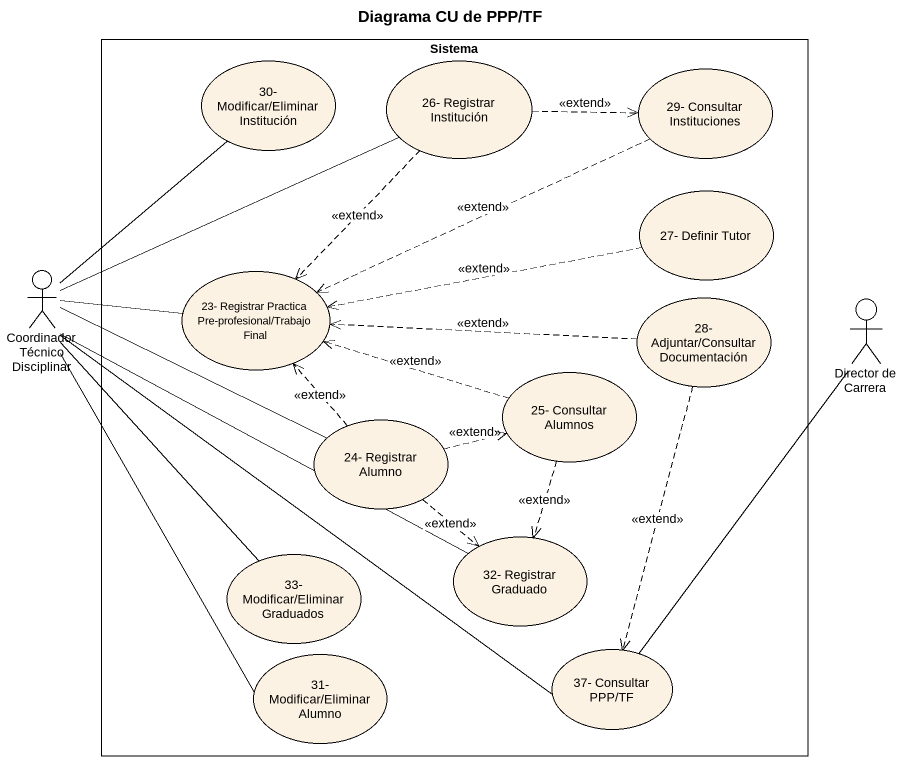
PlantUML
@startuml
title Diagrama CU de PPP/TF
rectangle Sistema {
  usecase "30- Modificar/Eliminar Institución" as u30_Modificar_Eliminar #FCF2E3
  usecase "26- Registrar Institución" as u26_Registrar_Institución #FCF2E3
  usecase "29- Consultar Instituciones" as u29_Consultar_Instituciones #FCF2E3
  usecase "27- Definir Tutor" as u27_Definir_Tutor #FCF2E3
  usecase "23- Registrar Practica Pre-profesional/Trabajo Final" as u23_Registrar_Practica_Pre #FCF2E3
  usecase "28- Adjuntar/Consultar Documentación" as u28_Adjuntar_Consultar #FCF2E3
  usecase "25- Consultar Alumnos" as u25_Consultar_Alumnos #FCF2E3
  usecase "24- Registrar Alumno" as u24_Registrar_Alumno #FCF2E3
  usecase "33- Modificar/Eliminar Graduados" as u33_Modificar_Eliminar #FCF2E3
  usecase "32- Registrar Graduado" as u32_Registrar_Graduado #FCF2E3
  usecase "31- Modificar/Eliminar Alumno" as u31_Modificar_Eliminar_Alumno #FCF2E3
  usecase "37- Consultar PPP/TF" as u37_Consultar_PPP_TF #FCF2E3
}
actor "Coordinador Técnico Disciplinar" as Coordinador_Técnico
actor "Director de Carrera" as Director_de_Carrera
u26_Registrar_Institución .right.> u29_Consultar_Instituciones : <<extend>>
u26_Registrar_Institución ..> u23_Registrar_Practica_Pre : <<extend>>
u29_Consultar_Instituciones .left.> u23_Registrar_Practica_Pre : <<extend>>
u27_Definir_Tutor .left.> u23_Registrar_Practica_Pre : <<extend>>
Coordinador_Técnico -up- u30_Modificar_Eliminar
Coordinador_Técnico -right- u26_Registrar_Institución
Coordinador_Técnico -right- u23_Registrar_Practica_Pre
Coordinador_Técnico -right- u24_Registrar_Alumno
Coordinador_Técnico -- u33_Modificar_Eliminar
Coordinador_Técnico -right- u32_Registrar_Graduado
Coordinador_Técnico -- u31_Modificar_Eliminar_Alumno
Coordinador_Técnico -- u37_Consultar_PPP_TF
u28_Adjuntar_Consultar .left.> u23_Registrar_Practica_Pre : <<extend>>
u28_Adjuntar_Consultar ..> u37_Consultar_PPP_TF : <<extend>>
Director_de_Carrera -- u37_Consultar_PPP_TF
u25_Consultar_Alumnos .left.> u23_Registrar_Practica_Pre : <<extend>>
u25_Consultar_Alumnos ..> u32_Registrar_Graduado : <<extend>>
u24_Registrar_Alumno .up.> u23_Registrar_Practica_Pre : <<extend>>
u24_Registrar_Alumno .right.> u25_Consultar_Alumnos : <<extend>>
u24_Registrar_Alumno ..> u32_Registrar_Graduado : <<extend>>
@enduml
